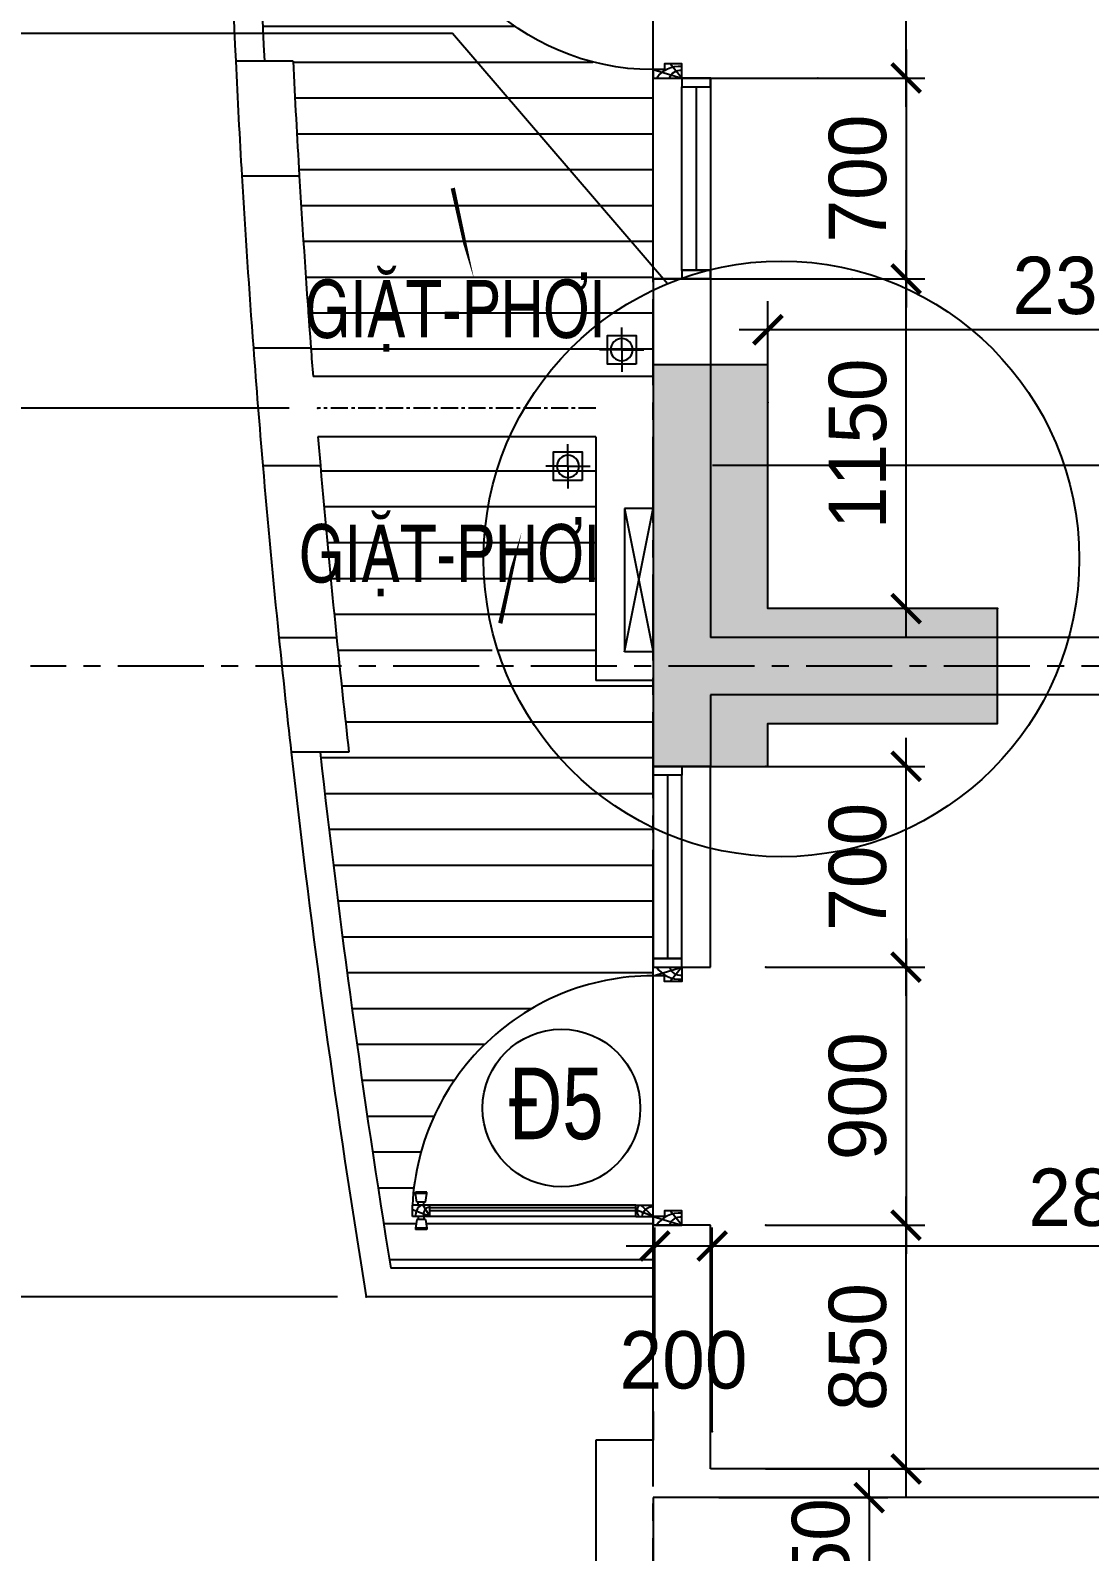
# Model space of a CAD drawing. Header units: inches. Extents: x -844707 to -690155, y -211546 to -175871.
# Drawn here: x -759552 to -755859, y -198101 to -192796 of the extents above; entities that cross this region are included whole.
import ezdxf

# ---------------------------------------------------------------- set-up
doc = ezdxf.new("R2010")
doc.units = ezdxf.units.IN
doc.header["$LTSCALE"] = 48
doc.header["$MEASUREMENT"] = 0
doc.linetypes.add('CENTER', pattern=[2, 1.25, -0.25, 0.25, -0.25])
for name, color, linetype in [('DWGSHARE.com-COT-DWGSHARE.com', 2, 'Continuous'), ('DWGSHARE.com-CUA-DWGSHARE.com', 231, 'Continuous'), ('DWGSHARE.com-DIM-DWGSHARE.com', 251, 'Continuous'), ('DWGSHARE.com-HATCH-DWGSHARE.com', 8, 'Continuous'), ('DWGSHARE.com-HTRANG-DWGSHARE.com', 8, 'Continuous'), ('DWGSHARE.com-kinh-DWGSHARE.com', 154, 'Continuous'), ('DWGSHARE.com-NET-DWGSHARE.com', 245, 'Continuous'), ('DWGSHARE.com-text-DWGSHARE.com', 3, 'Continuous'), ('DWGSHARE.com-truc-DWGSHARE.com', 250, 'CENTER'), ('DWGSHARE.com-TUONG-DWGSHARE.com', 7, 'Continuous')]:
    doc.layers.add(name, color=color, linetype=linetype)
doc.layers.add('DWGSHARE.com-DefPoints-DWGSHARE.com', color=7, linetype='Continuous', plot=False)
doc.styles.add('KTEN', font='', dxfattribs={"width": 0.9})
doc.styles.add('style4', font='')
doc.styles.add('VNI-AVO', font='')
doc.styles.get('KTEN').set_extended_font_data('VNI-Helve-Condense')
doc.styles.get('style4').set_extended_font_data('VNI-Avo')
doc.styles.get('VNI-AVO').set_extended_font_data('VNI-Avo')
doc.dimstyles.new('100', dxfattribs={"dimscale": 0, "dimtxt": 200, "dimasz": 100, "dimexe": 65, "dimexo": 0, "dimgap": 65, "dimtad": 1, "dimdec": 0, "dimzin": 0, "dimdsep": 46, "dimtxsty": 'style4', "dimblk": 'ARCHTICK', "dimcen": 0.1, "dimdle": 100, "dimclrd": 256, "dimclre": 256, "dimclrt": 2, "dimadec": 0, "dimazin": 0, "dimtfac": 1, "dimtdec": 0, "dimtix": 1, "dimtmove": 2, "dimatfit": 3, "dimldrblk": 'ARCHTICK', "dimfxl": 1, "dimtolj": 1, "dimtzin": 0, "dimlwd": -1, "dimlwe": -1, "dimarcsym": 0})
doc.dimstyles.new('tl1-100', dxfattribs={"dimtxt": 200, "dimasz": 100, "dimexe": 100, "dimexo": 100, "dimgap": 50, "dimtad": 1, "dimdec": 0, "dimzin": 0, "dimdsep": 46, "dimtxsty": 'VNI-AVO', "dimblk": 'ARCHTICK', "dimcen": 1, "dimdle": 100, "dimclrd": 256, "dimclre": 256, "dimclrt": 2, "dimadec": 0, "dimazin": 0, "dimtfac": 1, "dimtdec": 0, "dimtix": 1, "dimtofl": 0, "dimtmove": 2, "dimatfit": 3, "dimldrblk": 'ARCHTICK', "dimfxl": 1, "dimtolj": 2, "dimtzin": 0, "dimarcsym": 0})

# ---------------------------------------------------------------- blocks, each defined once
blk = doc.blocks.new('D-01-900')
at = {"color": 1}
for p, q in [((-15, 889), (-15, 929)), ((-10, 929), (-15, 929)), ((20, 924), (-10, 929)), ((-10, 889), (-10, 929)), ((20, 894), (20, 924)), ((30, 919), (20, 919)), ((30, 879), (54.1, 939)), ((70, 919), (80, 919)), ((80, 924), (110, 929)), ((80, 894), (80, 924)), ((110, 889), (110, 929)), ((110, 929), (115, 929)), ((115, 889), (115, 929)), ((-10, 889), (-15, 889)), ((20, 894), (-10, 889)), ((30, 899), (20, 899)), ((30, 879), (70, 901.6)), ((70, 899), (80, 899)), ((80, 894), (110, 889)), ((110, 889), (115, 889)), ((30, 100), (54.1, 160)), ((30, 100), (70, 142.5)), ((30, 100), (0, 0)), ((870, 100), (900, 0)), ((0, 0), (50, 40.7)), ((900, 0), (850, 40.7))]:
    blk.add_line(p, q, dxfattribs=at)
at = {"color": 3}
for p, q in [((30, 939), (70, 939)), ((30, 879), (30, 939)), ((70, 879), (70, 939)), ((30, 879), (70, 879)), ((30, 160), (70, 160)), ((30, 160), (30, 100)), ((70, 160), (70, 100)), ((30, 100), (70, 100))]:
    blk.add_line(p, q, dxfattribs=at)
for p, q in [((30, 160), (30, 879)), ((50, 160), (50, 879)), ((60, 160), (60, 879)), ((70, 160), (70, 879))]:
    blk.add_line(p, q)
for points in [[(30, 60), (30, 100), (0, 100), (0, 0), (50, 0), (50, 60)], [(870, 60), (870, 100), (900, 100), (900, 0), (850, 0), (850, 60)]]:
    blk.add_lwpolyline(points, close=True, dxfattribs=at)
at = {"color": 1}
for centre, radius, start, end in [((34.1, 886.5), 42, 31.3101, 95.6269), ((30, 100), 840, 357.2706, 87.2706), ((39.4, 876.5), 24.2, 6.0418, 112.8937), ((50, 121.4), 34.3, 54.3272, 125.7567), ((24.1, 100.8), 39.4, 358.8582, 81.3705), ((-53.7, 7.7), 96.3, 355.3922, 56.0902), ((953.7, 7.7), 96.3, 123.9098, 184.6078), ((-12.7, 4.4), 41, 353.8612, 71.9572), ((912.7, 4.4), 41, 108.0428, 186.1388)]:
    blk.add_arc(centre, radius, start, end, dxfattribs=at)
blk = doc.blocks.new('_ArchTick')
at = {"color": 0, "linetype": 'ByBlock', "const_width": 0.15}
blk.add_lwpolyline([(-0.5, -0.5), (0.5, 0.5)], dxfattribs=at)
blk = doc.blocks.new('*D320')
at = {"layer": 'DWGSHARE.com-DefPoints-DWGSHARE.com', "color": 0, "transparency": 16777216}
for p in [(-757180.5, -192962.7), (-757380.8, -193663.1), (-756498.3, -193663.1)]:
    blk.add_point(p, dxfattribs=at)
at = {"layer": 'DWGSHARE.com-DIM-DWGSHARE.com', "transparency": 16777216}
for p, q in [((-756498.3, -192862.7), (-756498.3, -193763.1)), ((-757180.5, -192962.7), (-756433.3, -192962.7)), ((-757380.8, -193663.1), (-756433.3, -193663.1))]:
    blk.add_line(p, q, dxfattribs=at)
at = {"layer": 'DWGSHARE.com-DIM-DWGSHARE.com', "transparency": 16777216, "xscale": 100, "yscale": 100, "zscale": 100}
for p, rotation in [((-756498.3, -192962.7), 90), ((-756498.3, -193663.1), 270)]:
    blk.add_blockref('_ArchTick', p, dxfattribs=dict(at, rotation=rotation))
at = {"layer": 'DWGSHARE.com-DIM-DWGSHARE.com', "color": 2, "transparency": 16777216, "insert": (-756666.8, -193312.9), "char_height": 200, "attachment_point": 5, "rotation": 90, "style": 'style4'}
blk.add_mtext('\\A1;700', dxfattribs=at)
blk = doc.blocks.new('*D321')
at = {"layer": 'DWGSHARE.com-DefPoints-DWGSHARE.com', "color": 0, "transparency": 16777216}
for p in [(-756686.9, -193663.1), (-756498.3, -193663.1), (-756180.3, -194812.7)]:
    blk.add_point(p, dxfattribs=at)
at = {"layer": 'DWGSHARE.com-DIM-DWGSHARE.com', "transparency": 16777216}
for p, q in [((-756498.3, -194912.7), (-756498.3, -193563.1)), ((-756686.9, -193663.1), (-756433.3, -193663.1)), ((-756180.3, -194812.7), (-756563.3, -194812.7))]:
    blk.add_line(p, q, dxfattribs=at)
at = {"layer": 'DWGSHARE.com-DIM-DWGSHARE.com', "transparency": 16777216, "xscale": 100, "yscale": 100, "zscale": 100}
for p, rotation in [((-756498.3, -193663.1), 90), ((-756498.3, -194812.7), 270)]:
    blk.add_blockref('_ArchTick', p, dxfattribs=dict(at, rotation=rotation))
at = {"layer": 'DWGSHARE.com-DIM-DWGSHARE.com', "color": 2, "transparency": 16777216, "insert": (-756666.8, -194237.9), "char_height": 200, "attachment_point": 5, "rotation": 90, "style": 'style4'}
blk.add_mtext('\\A1;1150', dxfattribs=at)
blk = doc.blocks.new('*D322')
at = {"layer": 'DWGSHARE.com-DefPoints-DWGSHARE.com', "color": 0, "transparency": 16777216}
for p in [(-757180.5, -192063.1), (-756498.3, -192063.1), (-756806.9, -192962.7)]:
    blk.add_point(p, dxfattribs=at)
at = {"layer": 'DWGSHARE.com-DIM-DWGSHARE.com', "transparency": 16777216}
for p, q in [((-756498.3, -193062.7), (-756498.3, -191963.1)), ((-757180.5, -192063.1), (-756433.3, -192063.1)), ((-756806.9, -192962.7), (-756433.3, -192962.7))]:
    blk.add_line(p, q, dxfattribs=at)
at = {"layer": 'DWGSHARE.com-DIM-DWGSHARE.com', "transparency": 16777216, "xscale": 100, "yscale": 100, "zscale": 100}
for p, rotation in [((-756498.3, -192063.1), 90), ((-756498.3, -192962.7), 270)]:
    blk.add_blockref('_ArchTick', p, dxfattribs=dict(at, rotation=rotation))
at = {"layer": 'DWGSHARE.com-DIM-DWGSHARE.com', "color": 2, "transparency": 16777216, "insert": (-756666.8, -192512.9), "char_height": 200, "attachment_point": 5, "rotation": 90, "style": 'style4'}
blk.add_mtext('\\A1;900', dxfattribs=at)
blk = doc.blocks.new('*D558')
at = {"layer": 'DWGSHARE.com-DefPoints-DWGSHARE.com', "color": 0, "transparency": 16777216}
for p in [(-756987.3, -195362.9), (-756498.6, -195362.9), (-756987.3, -196063.2)]:
    blk.add_point(p, dxfattribs=at)
at = {"layer": 'DWGSHARE.com-DIM-DWGSHARE.com', "transparency": 16777216}
for p, q in [((-756498.6, -196163.2), (-756498.6, -195262.9)), ((-756987.3, -195362.9), (-756433.6, -195362.9)), ((-756987.3, -196063.2), (-756433.6, -196063.2))]:
    blk.add_line(p, q, dxfattribs=at)
at = {"layer": 'DWGSHARE.com-DIM-DWGSHARE.com', "transparency": 16777216, "xscale": 100, "yscale": 100, "zscale": 100}
for p, rotation in [((-756498.6, -195362.9), 90), ((-756498.6, -196063.2), 270)]:
    blk.add_blockref('_ArchTick', p, dxfattribs=dict(at, rotation=rotation))
at = {"layer": 'DWGSHARE.com-DIM-DWGSHARE.com', "color": 2, "transparency": 16777216, "insert": (-756667.1, -195713.1), "char_height": 200, "attachment_point": 5, "rotation": 90, "style": 'style4'}
blk.add_mtext('\\A1;700', dxfattribs=at)
blk = doc.blocks.new('*D559')
at = {"layer": 'DWGSHARE.com-DefPoints-DWGSHARE.com', "color": 0, "transparency": 16777216}
for p in [(-756987.3, -196063.2), (-756987.3, -196962.9), (-756498.6, -196962.9)]:
    blk.add_point(p, dxfattribs=at)
at = {"layer": 'DWGSHARE.com-DIM-DWGSHARE.com', "transparency": 16777216}
for p, q in [((-756498.6, -195963.2), (-756498.6, -197062.9)), ((-756987.3, -196063.2), (-756433.6, -196063.2)), ((-756987.3, -196962.9), (-756433.6, -196962.9))]:
    blk.add_line(p, q, dxfattribs=at)
at = {"layer": 'DWGSHARE.com-DIM-DWGSHARE.com', "transparency": 16777216, "xscale": 100, "yscale": 100, "zscale": 100}
for p, rotation in [((-756498.6, -196063.2), 90), ((-756498.6, -196962.9), 270)]:
    blk.add_blockref('_ArchTick', p, dxfattribs=dict(at, rotation=rotation))
at = {"layer": 'DWGSHARE.com-DIM-DWGSHARE.com', "color": 2, "transparency": 16777216, "insert": (-756667.1, -196513.1), "char_height": 200, "attachment_point": 5, "rotation": 90, "style": 'style4'}
blk.add_mtext('\\A1;900', dxfattribs=at)
blk = doc.blocks.new('*D560')
at = {"layer": 'DWGSHARE.com-DefPoints-DWGSHARE.com', "color": 0, "transparency": 16777216}
for p in [(-756987.3, -196962.9), (-756498.6, -196962.9), (-756987.3, -197813.1)]:
    blk.add_point(p, dxfattribs=at)
at = {"layer": 'DWGSHARE.com-DIM-DWGSHARE.com', "transparency": 16777216}
for p, q in [((-756498.6, -197913.1), (-756498.6, -196862.9)), ((-756987.3, -196962.9), (-756433.6, -196962.9)), ((-756987.3, -197813.1), (-756433.6, -197813.1))]:
    blk.add_line(p, q, dxfattribs=at)
at = {"layer": 'DWGSHARE.com-DIM-DWGSHARE.com', "transparency": 16777216, "xscale": 100, "yscale": 100, "zscale": 100}
for p, rotation in [((-756498.6, -196962.9), 90), ((-756498.6, -197813.1), 270)]:
    blk.add_blockref('_ArchTick', p, dxfattribs=dict(at, rotation=rotation))
at = {"layer": 'DWGSHARE.com-DIM-DWGSHARE.com', "color": 2, "transparency": 16777216, "insert": (-756667.1, -197388), "char_height": 200, "attachment_point": 5, "rotation": 90, "style": 'style4'}
blk.add_mtext('\\A1;850', dxfattribs=at)
blk = doc.blocks.new('*D562')
at = {"layer": 'DWGSHARE.com-DefPoints-DWGSHARE.com', "color": 0, "transparency": 16777216}
for p in [(-757151, -197913.1), (-757151, -198363.1), (-756627, -198363.1)]:
    blk.add_point(p, dxfattribs=at)
at = {"layer": 'DWGSHARE.com-DIM-DWGSHARE.com', "transparency": 16777216}
for p, q in [((-756627, -197913.1), (-756627, -197813.1)), ((-757151, -197913.1), (-756562, -197913.1)), ((-756627, -197913.1), (-756627, -198363.1)), ((-757151, -198363.1), (-756562, -198363.1)), ((-756627, -198363.1), (-756627, -198463.1))]:
    blk.add_line(p, q, dxfattribs=at)
at = {"layer": 'DWGSHARE.com-DIM-DWGSHARE.com', "transparency": 16777216, "xscale": 100, "yscale": 100, "zscale": 100}
for p, rotation in [((-756627, -197913.1), 270), ((-756627, -198363.1), 90)]:
    blk.add_blockref('_ArchTick', p, dxfattribs=dict(at, rotation=rotation))
at = {"layer": 'DWGSHARE.com-DIM-DWGSHARE.com', "color": 2, "transparency": 16777216, "insert": (-756795.5, -198138.1), "char_height": 200, "attachment_point": 5, "rotation": 90, "style": 'style4'}
blk.add_mtext('\\A1;450', dxfattribs=at)
blk = doc.blocks.new('*D601')
at = {"layer": 'DWGSHARE.com-DefPoints-DWGSHARE.com', "color": 0, "transparency": 16777216}
for p in [(-756980.5, -193840.4), (-756980.5, -194094.3), (-754680.8, -194127.7)]:
    blk.add_point(p, dxfattribs=at)
at = {"layer": 'DWGSHARE.com-DIM-DWGSHARE.com', "lineweight": -2, "transparency": 16777216}
for p, q in [((-756980.5, -193994.3), (-756980.5, -193740.4)), ((-754680.8, -194027.7), (-754680.8, -193740.4)), ((-754580.8, -193840.4), (-757080.5, -193840.4))]:
    blk.add_line(p, q, dxfattribs=at)
at = {"layer": 'DWGSHARE.com-DIM-DWGSHARE.com', "lineweight": -2, "transparency": 16777216, "xscale": 100, "yscale": 100, "zscale": 100, "rotation": 180}
blk.add_blockref('_ArchTick', (-756980.5, -193840.4), dxfattribs=at)
at = {"layer": 'DWGSHARE.com-DIM-DWGSHARE.com', "lineweight": -2, "transparency": 16777216, "xscale": 100, "yscale": 100, "zscale": 100}
blk.add_blockref('_ArchTick', (-754680.8, -193840.4), dxfattribs=at)
at = {"layer": 'DWGSHARE.com-DIM-DWGSHARE.com', "color": 2, "transparency": 16777216, "insert": (-755830.6, -193686.9), "char_height": 200, "attachment_point": 5, "style": 'VNI-AVO'}
blk.add_mtext('\\A2;2300', dxfattribs=at)
blk = doc.blocks.new('THUNUOC')
at = {"layer": 'DWGSHARE.com-DIM-DWGSHARE.com'}
for q in [(-734558.6, -197461.3), (-734636.3, -197539), (-734481, -197539), (-734558.6, -197616.6)]:
    blk.add_line((-734558.6, -197539), q, dxfattribs=at)
blk.add_lwpolyline([(-734608.6, -197589), (-734508.6, -197589), (-734508.6, -197489), (-734608.6, -197489)], close=True, dxfattribs=at)
blk.add_circle((-734558.6, -197539), 38.8, dxfattribs=at)
blk = doc.blocks.new('*D691')
at = {"layer": 'DWGSHARE.com-DefPoints-DWGSHARE.com', "color": 0, "transparency": 16777216}
for p in [(-757174.8, -197035.5), (-754375, -197625.2), (-757174.8, -197681.9)]:
    blk.add_point(p, dxfattribs=at)
at = {"layer": 'DWGSHARE.com-DIM-DWGSHARE.com', "transparency": 16777216}
for p, q in [((-757174.8, -197681.9), (-757174.8, -196970.5)), ((-754375, -197625.2), (-754375, -196970.5)), ((-754275, -197035.5), (-757274.8, -197035.5))]:
    blk.add_line(p, q, dxfattribs=at)
at = {"layer": 'DWGSHARE.com-DIM-DWGSHARE.com', "transparency": 16777216, "xscale": 100, "yscale": 100, "zscale": 100, "rotation": 180}
blk.add_blockref('_ArchTick', (-757174.8, -197035.5), dxfattribs=at)
at = {"layer": 'DWGSHARE.com-DIM-DWGSHARE.com', "transparency": 16777216, "xscale": 100, "yscale": 100, "zscale": 100}
blk.add_blockref('_ArchTick', (-754375, -197035.5), dxfattribs=at)
at = {"layer": 'DWGSHARE.com-DIM-DWGSHARE.com', "color": 2, "transparency": 16777216, "insert": (-755774.9, -196867), "char_height": 200, "attachment_point": 5, "style": 'style4'}
blk.add_mtext('\\A1;2800', dxfattribs=at)
blk = doc.blocks.new('*D692')
at = {"layer": 'DWGSHARE.com-DefPoints-DWGSHARE.com', "color": 0, "transparency": 16777216}
for p in [(-757374.8, -197035.5), (-757374.8, -197409.8), (-757174.8, -197409.8)]:
    blk.add_point(p, dxfattribs=at)
at = {"layer": 'DWGSHARE.com-DIM-DWGSHARE.com', "transparency": 16777216}
for p, q in [((-757374.8, -197409.8), (-757374.8, -196970.5)), ((-757174.8, -197409.8), (-757174.8, -196970.5)), ((-757074.8, -197035.5), (-757474.8, -197035.5))]:
    blk.add_line(p, q, dxfattribs=at)
at = {"layer": 'DWGSHARE.com-DIM-DWGSHARE.com', "transparency": 16777216, "xscale": 100, "yscale": 100, "zscale": 100, "rotation": 180}
blk.add_blockref('_ArchTick', (-757374.8, -197035.5), dxfattribs=at)
at = {"layer": 'DWGSHARE.com-DIM-DWGSHARE.com', "transparency": 16777216, "xscale": 100, "yscale": 100, "zscale": 100}
blk.add_blockref('_ArchTick', (-757174.8, -197035.5), dxfattribs=at)
at = {"layer": 'DWGSHARE.com-DIM-DWGSHARE.com', "color": 2, "transparency": 16777216, "insert": (-757274.8, -197433.9), "char_height": 200, "attachment_point": 5, "style": 'style4'}
blk.add_mtext('\\A1;200', dxfattribs=at)
blk = doc.blocks.new('*D816')
at = {"layer": 'DWGSHARE.com-DefPoints-DWGSHARE.com', "color": 0, "transparency": 16777216}
for p in [(-758549.5, -194113.1), (-759708.5, -197213.1), (-758380.8, -197213.1)]:
    blk.add_point(p, dxfattribs=at)
at = {"layer": 'DWGSHARE.com-DIM-DWGSHARE.com', "lineweight": -2, "transparency": 16777216}
for p, q in [((-759708.5, -194013.1), (-759708.5, -197313.1)), ((-758649.5, -194113.1), (-759808.5, -194113.1)), ((-758480.8, -197213.1), (-759808.5, -197213.1))]:
    blk.add_line(p, q, dxfattribs=at)
at = {"layer": 'DWGSHARE.com-DIM-DWGSHARE.com', "lineweight": -2, "transparency": 16777216, "xscale": 100, "yscale": 100, "zscale": 100}
for p, rotation in [((-759708.5, -194113.1), 90), ((-759708.5, -197213.1), 270)]:
    blk.add_blockref('_ArchTick', p, dxfattribs=dict(at, rotation=rotation))
at = {"layer": 'DWGSHARE.com-DIM-DWGSHARE.com', "color": 2, "transparency": 16777216, "insert": (-759862, -195663.1), "char_height": 200, "attachment_point": 5, "rotation": 90, "style": 'VNI-AVO'}
blk.add_mtext('\\A2;3100', dxfattribs=at)

msp = doc.modelspace()

# ---------------------------------------------------------------- hatches: boundary and pattern name
at = {"layer": 'DWGSHARE.com-COT-DWGSHARE.com'}
msp.add_hatch(color=256, dxfattribs=at).paths.add_polyline_path([(-756980.5, -193963.1), (-757380.5, -193963.1), (-757380.5, -194813.1), (-757380.5, -195363), (-756980.5, -195363), (-756980.5, -195213.4), (-756180.3, -195213.4), (-756180.3, -194812.7), (-756980.5, -194812.7)])
at = {"layer": 'DWGSHARE.com-DIM-DWGSHARE.com'}
h = msp.add_hatch(dxfattribs=at)
h.set_pattern_fill('ANSI31,_I', color=256, scale=1000, angle=315, style=2)
h.set_pattern_definition([(0, (-836676.36, -242957.22), (4e-14, 125), [])])
h.paths.add_polyline_path([(-757880.4, -194213.1), (-758549.5, -194213.1, 0.000662), (-758541.1, -194313.1, 0.003978), (-758484.6, -194913.1, 0.000664), (-758474.2, -195013.1), (-757955.1, -195013.1), (-757933.7, -194918.7, -0.068162), (-757972, -194639.4, -0.106139)])
h.paths.add_polyline_path([(-757380.8, -195393.6), (-757380.8, -195393.6), (-757380.8, -195363.5), (-757380.8, -195363), (-757380.8, -195063.1), (-757580.8, -195063.1), (-757580.8, -195013.1), (-758474.2, -195013.1, 0.001992), (-758441.6, -195313.1), (-758542.2, -195313.1, 0.011963), (-758295.7, -197113.1), (-757380.8, -197113.1), (-757380.8, -196932.9), (-757440.8, -196932.9), (-758159.8, -196932.9), (-758179.8, -196932.9), (-758179.8, -196942.9), (-758174.8, -196942.9), (-758169.8, -196972.9), (-758169.8, -196977.9), (-758209.8, -196977.9), (-758209.8, -196972.9), (-758204.8, -196942.9), (-758199.8, -196942.9), (-758199.8, -196932.9), (-758219.8, -196932.9), (-758219.8, -196892.9, -0.400329), (-757380.8, -196092.9)])
h.paths.add_polyline_path([(-757580.8, -194213.1), (-757880.4, -194213.1, 0.106139), (-757972, -194639.4, 0.092262), (-757902.4, -195013.1), (-757580.8, -195013.1)])
h.paths.add_polyline_path([(-757727.6, -194366.3), (-757727.6, -194266.3), (-757627.6, -194266.3), (-757627.6, -194366.3)], flags=16)
h.paths.add_polyline_path([(-757716.4, -194316.3, -1), (-757638.7, -194316.3, -1)], flags=0)
h.paths.add_polyline_path([(-758687.3, -194831.3), (-757604.1, -194831.3), (-757604.1, -194405.7), (-758687.3, -194405.7)], flags=9)
at = {"layer": 'DWGSHARE.com-HATCH-DWGSHARE.com'}
h = msp.add_hatch(dxfattribs=at)
h.set_pattern_fill('ANSI31,_I', color=256, scale=1000, angle=315, style=2)
h.set_pattern_definition([(180, (-1491432.26, 59968.27), (-4e-14, 125), [])])
h.paths.add_polyline_path([(-758617.4, -188873.1, -0.003969), (-758577.9, -188273.1, -0.000662), (-758570.3, -188173.1), (-757381, -188173.1), (-757381, -188463.1), (-757380.8, -188463.1), (-757380.8, -189213.5), (-757380.8, -189243.1), (-757380.9, -189243.1), (-757380.9, -189243.1, 0.400286), (-758219.8, -190043.1), (-758219.8, -190083.1), (-758199.8, -190083.1), (-758199.8, -190093.1), (-758204.8, -190093.1), (-758210.6, -190128.1), (-758169, -190128.1), (-758174.8, -190093.1), (-758179.8, -190093.1), (-758179.8, -190083.1), (-758159.8, -190083.1), (-757440.8, -190083.1), (-757380.8, -190083.1), (-757380.8, -190291.7), (-757380.8, -190437.9), (-757380.8, -190762.7), (-757380.8, -191363.1), (-757380.8, -191763.1), (-757380.8, -191963.1), (-757380.8, -192093.1), (-757440.8, -192093.1), (-758159.8, -192093.1), (-758179.8, -192093.1), (-758179.8, -192083.1), (-758174.8, -192083.1), (-758169, -192048.1), (-758210.6, -192048.1), (-758204.8, -192083.1), (-758199.8, -192083.1), (-758199.8, -192093.1), (-758219.8, -192093.1), (-758219.8, -192133.1, 0.400329), (-757380.8, -192933.1), (-757380.8, -193178.8), (-757380.8, -193963.1), (-757381, -193963.1), (-757381, -194003.1), (-758566.5, -194003.1, -0.000662), (-758574.1, -193903.1, -0.00397), (-758614.5, -193303.1, -0.002644), (-758636, -192903.1), (-758736.2, -192903.1, -0.023912), (-758738.6, -189273.1), (-758638.4, -189273.1, -0.002644)])
h.paths.add_polyline_path([(-757440.2, -188316.5), (-757440.2, -188216.5), (-757540.2, -188216.5), (-757540.2, -188316.5)], flags=16)
h.paths.add_polyline_path([(-757451.4, -188266.5, 1), (-757529.1, -188266.5, 1)], flags=0)
h.paths.add_polyline_path([(-757973.5, -190654), (-757794.1, -190592.7), (-757973.5, -190592.7)], flags=16)
h.paths.add_polyline_path([(-757839.7, -191113.3, 1), (-757468.6, -191113.3, 1)], flags=0)
h.paths.add_polyline_path([(-757540.2, -193859.7), (-757540.2, -193959.7), (-757440.2, -193959.7), (-757440.2, -193859.7)], flags=16)
h.paths.add_polyline_path([(-757529.1, -193909.7, 1), (-757451.4, -193909.7, 1)], flags=0)
h.paths.add_polyline_path([(-757013.9, -191456), (-757547.4, -191456), (-757547.4, -191763.1), (-757013.9, -191763.1)], flags=9)
h.paths.add_polyline_path([(-757918.1, -190606.4), (-758622.9, -190606.4), (-758622.9, -190300), (-757918.1, -190300)], flags=24)
h.paths.add_polyline_path([(-757438, -191304.1), (-757857.5, -191304.1), (-757857.5, -190912.1), (-757438, -190912.1)], flags=24)

# ---------------------------------------------------------------- linework, layer by layer
at = {"layer": 'DWGSHARE.com-COT-DWGSHARE.com'}
msp.add_lwpolyline([(-756980.5, -193963.1), (-757380.5, -193963.1), (-757380.5, -194813.1), (-757380.5, -195363), (-756980.5, -195363), (-756980.5, -195213.4), (-756180.3, -195213.4), (-756180.3, -194812.7), (-756980.5, -194812.7)], close=True, dxfattribs=at)
at = {"layer": 'DWGSHARE.com-CUA-DWGSHARE.com'}
msp.add_circle((-757700.4, -196554.3), 275, dxfattribs=at)
at = {"layer": 'DWGSHARE.com-DIM-DWGSHARE.com'}
for p, q in [((-757380.8, -193045.6), (-757380.8, -191963.1)), ((-757380.8, -197113.1), (-757380.8, -195876.5))]:
    msp.add_line(p, q, dxfattribs=at)
for points in [[(-758290.7, -192444.8, 0, 0, 0), (-758086.5, -193348.3, 30, 0, 0), (-758004.8, -193664.8, 0, 0, 0)], [(-758125.1, -195765.5, 0, 0, 0), (-757920.9, -194862, 30, 0, 0), (-757839.3, -194545.5, 0, 0, 0)]]:
    msp.add_lwpolyline(points, format="xyseb", dxfattribs=at)
at = {"layer": 'DWGSHARE.com-HTRANG-DWGSHARE.com'}
for p, q in [((-757480.8, -194463.1), (-757380.8, -194963.1)), ((-757480.8, -194963.1), (-757380.8, -194463.1))]:
    msp.add_line(p, q, dxfattribs=at)
at = {"layer": 'DWGSHARE.com-kinh-DWGSHARE.com'}
msp.add_lwpolyline([(-757330.7, -193679.8), (-758080.5, -192807.1), (-764522.8, -192807.1)], dxfattribs=at)
msp.add_circle((-756933.3, -194639.4), 1038.6, dxfattribs=at)
at = {"layer": 'DWGSHARE.com-NET-DWGSHARE.com'}
for p, q in [((-757230.7, -192992.9), (-757230.5, -193632.9)), ((-755280.8, -194313.1), (-757173.8, -194313.1)), ((-757330.7, -195393.6), (-757330.6, -196032.8)), ((-757380.6, -197113.1), (-758295.7, -197113.1)), ((-757380.6, -197213.1), (-758380.8, -197213.1))]:
    msp.add_line(p, q, dxfattribs=at)
for points in [[(-757180.5, -192962.7), (-757180.5, -193663.1), (-757380.8, -193663.1), (-757380.8, -192962.7)], [(-757280.9, -192962.7), (-757280.9, -192992.9), (-757180.5, -192992.9), (-757180.5, -192962.7)], [(-757180.5, -192992.9), (-757180.5, -193633.1), (-757280.8, -193633.1), (-757280.8, -192992.9)], [(-757280.9, -193632.9), (-757280.9, -193663.1), (-757180.5, -193663.1), (-757180.5, -193632.9)], [(-757180.7, -196062.9), (-757180.7, -195363), (-757380.7, -195363.5), (-757380.8, -196062.9)], [(-757380.8, -195393.6), (-757380.8, -195363.5), (-757280.4, -195363.5), (-757280.4, -195393.6)], [(-757280.5, -196032.8), (-757280.5, -195393.6), (-757380.8, -195393.6), (-757380.7, -196032.8)], [(-757380.7, -196032.8), (-757380.8, -196062.9), (-757280.4, -196062.9), (-757280.4, -196032.8)]]:
    msp.add_lwpolyline(points, close=True, dxfattribs=at)
for radius, start, end in [(38073.6, 177.30529, 182.77004), (37973.6, 177.29819, 182.77734), (38073.6, 183.37286, 184.27781), (37873.6, 183.39069, 184.30044), (38073.6, 184.89679, 185.80367), (37873.6, 184.92271, 185.83442), (38073.6, 186.40906, 189.29568), (37973.6, 186.426, 189.16751)]:
    msp.add_arc((-720807.2, -191063.1), radius, start, end, dxfattribs=at)
at = {"layer": 'DWGSHARE.com-truc-DWGSHARE.com', "ltscale": 5}
for p, q in [((-757380.8, -203633.9), (-757380.8, -179540.7)), ((-733027.1, -195013.1), (-759552, -195013.1))]:
    msp.add_line(p, q, dxfattribs=at)
at = {"layer": 'DWGSHARE.com-truc-DWGSHARE.com'}
msp.add_line((-757580.8, -194113.1), (-758549.5, -194113.1), dxfattribs=at)
at = {"layer": 'DWGSHARE.com-TUONG-DWGSHARE.com'}
for p, q in [((-758636, -192903.1), (-758836.3, -192903.1)), ((-758814.8, -193303.1), (-758614.5, -193303.1)), ((-757380.8, -193663.1), (-757180.5, -193663.1)), ((-757380.8, -193663.1), (-757380.8, -194003.1)), ((-757180.5, -193663.1), (-757180.5, -194913.1)), ((-758774.7, -193903.1), (-758574.1, -193903.1)), ((-758774.7, -193903.1), (-758574.1, -193903.1)), ((-757380.8, -194003.1), (-758566.5, -194003.1)), ((-757580.8, -194213.1), (-758549.5, -194213.1)), ((-757580.8, -194213.1), (-757580.8, -195063.1)), ((-757380.8, -194213.1), (-757380.8, -195363)), ((-758741.8, -194313.1), (-758541.1, -194313.1)), ((-758741.8, -194313.1), (-758541.1, -194313.1)), ((-757480.8, -194463.1), (-757480.8, -194963.1)), ((-757380.8, -194463.1), (-757480.8, -194463.1)), ((-758685.6, -194913.1), (-758484.6, -194913.1)), ((-754680.8, -194913.1), (-757180.5, -194913.1)), ((-757380.8, -194963.1), (-757480.8, -194963.1)), ((-757380.8, -195063.1), (-757580.8, -195063.1)), ((-757180.8, -195113.1), (-757180.8, -195363)), ((-753480.8, -195113.1), (-757180.5, -195113.1)), ((-758441.6, -195313.1), (-758642.8, -195313.1)), ((-757380.8, -195363), (-757180.8, -195363)), ((-757380.8, -197713.1), (-757380.8, -196912.9)), ((-757180.8, -196962.9), (-757380.8, -196962.9)), ((-757180.8, -197813.1), (-757180.8, -196962.9)), ((-757380.8, -197613.1), (-757380.8, -197713.1)), ((-757380.8, -197613.1), (-757380.8, -197713.1)), ((-757580.8, -197713.1), (-757580.8, -198413.1)), ((-757380.8, -197713.1), (-757580.8, -197713.1)), ((-754345, -197813.1), (-757180.8, -197813.1)), ((-757380.8, -197913.1), (-757380.8, -198413.1)), ((-754573.7, -197913.1), (-757380.8, -197913.1))]:
    msp.add_line(p, q, dxfattribs=at)
for radius, start, end in [(38073.6, 182.77004, 183.37286), (37873.6, 182.78468, 183.39069), (38073.6, 184.27781, 184.89679), (37873.6, 184.30044, 184.45216), (37873.6, 184.77089, 184.92271), (38073.6, 185.80367, 186.40906), (37873.6, 185.83442, 186.44304)]:
    msp.add_arc((-720807.2, -191063.1), radius, start, end, dxfattribs=at)

# ---------------------------------------------------------------- block references
at = {"layer": 'DWGSHARE.com-CUA-DWGSHARE.com', "xscale": -1, "rotation": 90}
msp.add_blockref('D-01-900', (-757280.8, -192063.1), dxfattribs=at)
at = {"layer": 'DWGSHARE.com-CUA-DWGSHARE.com', "rotation": 90}
msp.add_blockref('D-01-900', (-757280.8, -196962.9), dxfattribs=at)
at = {"layer": 'DWGSHARE.com-DIM-DWGSHARE.com', "xscale": -1}
for p in [(-1492048.9, 3629.3), (-1492236.2, 3222.6)]:
    msp.add_blockref('THUNUOC', p, dxfattribs=at)

# ---------------------------------------------------------------- texts
at = {"layer": 'DWGSHARE.com-CUA-DWGSHARE.com', "style": 'KTEN', "width": 0.9}
msp.add_text('Ñ5', height=250, dxfattribs=at).set_placement((-757883.2, -196663))
at = {"layer": 'DWGSHARE.com-text-DWGSHARE.com', "style": 'KTEN', "width": 0.9}
for p in [(-758596.6, -193866.9), (-758616.3, -194719.8)]:
    msp.add_text('GIAËT-PHÔI', height=200, dxfattribs=at).set_placement(p)

# ---------------------------------------------------------------- dimensions: what is measured, and where the dimension line sits
at = {"layer": 'DWGSHARE.com-DIM-DWGSHARE.com'}
for base, p1, p2, angle, picture, middle in [((-756498.3, -192063.1), (-756806.9, -192962.7), (-757180.5, -192063.1), 90, '*D322', (-756666.8, -192512.9)), ((-756498.3, -193663.1), (-757180.5, -192962.7), (-757380.8, -193663.1), 90, '*D320', (-756666.8, -193312.9)), ((-756498.3, -193663.1), (-756180.3, -194812.7), (-756686.9, -193663.1), 90, '*D321', (-756666.8, -194237.9)), ((-756498.6, -195362.9), (-756987.3, -196063.2), (-756987.3, -195362.9), 270, '*D558', (-756667.1, -195713.1)), ((-756498.6, -196962.9), (-756987.3, -196063.2), (-756987.3, -196962.9), 270, '*D559', (-756667.1, -196513.1)), ((-756498.6, -196962.9), (-756987.3, -197813.1), (-756987.3, -196962.9), 270, '*D560', (-756667.1, -197388)), ((-756627, -198363.1), (-757151, -197913.1), (-757151, -198363.1), 270, '*D562', (-756795.5, -198138.1))]:
    dim = msp.add_linear_dim(base=base, p1=p1, p2=p2, angle=angle, dimstyle='100', override={"dimscale": 1}, dxfattribs=at)
    dim.commit()
    dim.dimension.update_dxf_attribs({"geometry": picture, "text_midpoint": middle})
dim = msp.add_linear_dim(base=(-756980.5, -193840.4), p1=(-754680.8, -194127.7), p2=(-756980.5, -194094.3), dimstyle='tl1-100', dxfattribs=at)
dim.commit()
dim.dimension.update_dxf_attribs({"geometry": '*D601', "text_midpoint": (-755830.6, -193686.9)})
dim = msp.add_linear_dim(base=(-759708.5, -197213.1), p1=(-758549.5, -194113.1), p2=(-758380.8, -197213.1), angle=90, dimstyle='tl1-100', dxfattribs=at)
dim.commit()
dim.dimension.update_dxf_attribs({"geometry": '*D816', "text_midpoint": (-759862, -195663.1)})
dim = msp.add_linear_dim(base=(-757174.8, -197035.5), p1=(-754375, -197625.2), p2=(-757174.8, -197681.9), dimstyle='100', override={"dimscale": 1}, dxfattribs=at)
dim.commit()
dim.dimension.update_dxf_attribs({"geometry": '*D691', "text_midpoint": (-755774.9, -196867)})
dim = msp.add_linear_dim(base=(-757374.8, -197035.5), p1=(-757174.8, -197409.8), p2=(-757374.8, -197409.8), dimstyle='100', override={"dimscale": 1}, dxfattribs=at)
dim.commit()
dim.dimension.update_dxf_attribs({"geometry": '*D692', "text_midpoint": (-757274.8, -197433.9), "dimtype": 160})

doc.saveas('drawing.dxf')
